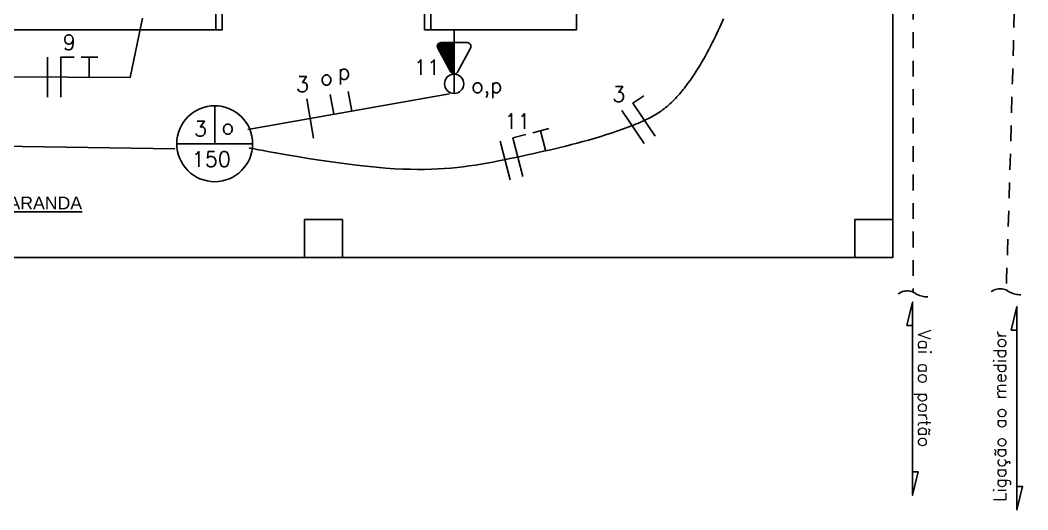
# Model space of a CAD drawing. Header units: millimetres. Extents: x 37 to 167, y 28 to 58.
# Drawn here: x 44.75 to 52.72, y 34.88 to 38.75 of the extents above; entities that cross this region are included whole.
import ezdxf

# ---------------------------------------------------------------- set-up
doc = ezdxf.new("R2010")
doc.units = ezdxf.units.MM
doc.linetypes.add('HIDDEN2', pattern=[0.1875, 0.125, -0.0625])
for name, color, linetype in [('ELE-ELETRODUTOS', 5, 'Continuous'), ('ELE-FIAÇÃO', 10, 'Continuous'), ('ELE-PONTO_ELÉTRICO', 14, 'Continuous'), ('ESQUADRIAS', 9, 'Continuous'), ('PAREDE', 8, 'Continuous'), ('PISO', 4, 'Continuous'), ('TXT_0', 7, 'Continuous')]:
    doc.layers.add(name, color=color, linetype=linetype)
doc.styles.add('ADITIVOCAD', font='RomanS')
doc.styles.get("Standard").update_dxf_attribs({"font": 'Arial'})

# ---------------------------------------------------------------- blocks, each defined once
blk = doc.blocks.new('ADCE_LINCT')
for p, q in [((0, 0), (0, 0.2499)), ((0.2499, 0), (-0.2499, 0))]:
    blk.add_line(p, q)
blk.add_circle((0, 0), 0.2499)
at = {"flags": 8}
for tag, p in [('$A', (-0.089, 0.0992)), ('$B', (0.0909, 0.096)), ('$C', (-0.0013, -0.1014))]:
    blk.add_attdef(tag, p, '', height=0.1, dxfattribs=at)
blk = doc.blocks.new('ADCE_TM-IT2')
h = blk.add_hatch()
h.set_pattern_fill('_U', color=256, scale=0.005, angle=45, style=0, pattern_type=2)
h.set_pattern_definition([(45, (14.318479, 8.071904), (-0.0035355339, 0.0035355339), [])])
h.paths.add_polyline_path([(0.0842, 0), (0.0842, -0.0869), (0.0847, -0.0907), (0.0857, -0.0945), (0.0873, -0.098), (0.0894, -0.1012), (0.092, -0.1041), (0.095, -0.1065), (0.0984, -0.1085), (0.102, -0.1098), (0.1058, -0.1106), (0.1096, -0.1108), (0.1135, -0.1104), (0.1172, -0.1094), (0.1207, -0.1079), (0.2784, -0.0226), (0.2817, -0.0204), (0.2846, -0.0178), (0.2871, -0.0148), (0.2892, -0.0114), (0.2906, -0.0078), (0.2915, -0.0039), (0.2915, 0)])
blk.add_line((0.0842, 0), (0.4189, 0))
at = {"flags": 128}
blk.add_lwpolyline([(0, 0), (0.0842, 0), (0.0842, 0.0853, -0.5575), (0.1207, 0.1079), (0.2784, 0.0226, -0.5959), (0.2784, -0.0226), (0.1207, -0.1079, -0.5789), (0.0842, -0.0853), (0.0842, 0)], format="xyb", dxfattribs=at)
blk.add_circle((0.3554, 0), 0.0635)
at = {"flags": 8}
for tag, p in [('$C', (0.1994, 0.3183)), ('$B', (0.3992, 0.1595)), ('$A', (0.1994, -0.1817))]:
    blk.add_attdef(tag, p, '', height=0.09, dxfattribs=at)
blk = doc.blocks.new('ADCE_F')
at = {"flags": 128}
blk.add_lwpolyline([(0, -0.15), (0, 0.15)], dxfattribs=at)
at = {"flags": 8}
blk.add_attdef('A', (-0.0066, 0.262), '', height=0.1, dxfattribs=at)
blk = doc.blocks.new('ADCE_R')
at = {"flags": 128}
blk.add_lwpolyline([(0, 0), (0, 0.15)], dxfattribs=at)
at = {"flags": 8}
blk.add_attdef('B', (-0.0041, 0.262), '', height=0.1, dxfattribs=at)
blk = doc.blocks.new('ADCE_FNT')
at = {"flags": 128}
for points in [[(-0.1565, -0.15), (-0.1565, 0.15)], [(-0.0575, -0.15), (-0.0575, 0.15), (0.0425, 0.15)], [(0.0965, 0.15), (0.2215, 0.15)], [(0.1565, 0), (0.1565, 0.15)]]:
    blk.add_lwpolyline(points, dxfattribs=at)
at = {"flags": 8}
blk.add_attdef('A', (-0.0374, 0.212), '', height=0.1, dxfattribs=at)
blk = doc.blocks.new('ADCE_FN')
at = {"flags": 128}
for points in [[(-0.0495, -0.15), (-0.0495, 0.15)], [(0.0495, -0.15), (0.0495, 0.15), (0.1495, 0.15)]]:
    blk.add_lwpolyline(points, dxfattribs=at)
at = {"flags": 8}
blk.add_attdef('A', (-0.043, 0.212), '', height=0.1, dxfattribs=at)

msp = doc.modelspace()

# ---------------------------------------------------------------- linework, layer by layer
at = {"flags": 128}
for points in [[(51.8052, 36.3397), (51.8052, 36.5243), (51.7603, 36.3397)], [(52.6297, 35.0668), (52.6297, 34.8822), (52.6746, 35.0668)]]:
    msp.add_lwpolyline(points, close=True, dxfattribs=at)
for points in [[(52.6297, 34.8822), (52.6297, 36.4877), (52.5848, 36.3031), (52.6297, 36.3031)], [(51.8052, 36.4457), (51.8052, 34.9974), (51.8501, 35.182), (51.8052, 35.182)]]:
    msp.add_lwpolyline(points, dxfattribs=at)
at = {"layer": 'ELE-ELETRODUTOS', "linetype": 'HIDDEN2', "flags": 128}
for points in [[(51.6083, 47.8136), (51.6091, 47.8134), (51.6114, 47.8128), (51.615, 47.8118), (51.62, 47.8105), (51.6261, 47.8088), (51.6332, 47.8069), (51.6413, 47.8046), (51.6503, 47.8021), (51.66, 47.7994), (51.6704, 47.7964), (51.6813, 47.7933), (51.6926, 47.79), (51.7043, 47.7865), (51.7161, 47.7829), (51.7281, 47.7792), (51.7401, 47.7754), (51.7519, 47.7716), (51.7636, 47.7677), (51.7749, 47.7638), (51.7859, 47.76), (51.793, 47.7574), (51.7998, 47.7548), (51.8065, 47.7522), (51.813, 47.7497), (51.8192, 47.7471), (51.8253, 47.7446), (51.8313, 47.742), (51.8371, 47.7395), (51.8427, 47.7369), (51.8483, 47.7344), (51.8537, 47.7318), (51.859, 47.7292), (51.8643, 47.7267), (51.8695, 47.7241), (51.8747, 47.7215), (51.8798, 47.7189), (51.8849, 47.7163), (51.8899, 47.7136), (51.895, 47.7109), (51.9001, 47.7082), (51.9131, 47.7013), (51.9262, 47.6942), (51.9395, 47.687), (51.9529, 47.6796), (51.9665, 47.6721), (51.9801, 47.6644), (51.9938, 47.6565), (52.0075, 47.6485), (52.0213, 47.6403), (52.035, 47.632), (52.0488, 47.6235), (52.0626, 47.6149), (52.0763, 47.6062), (52.0899, 47.5973), (52.1034, 47.5883), (52.1169, 47.5791), (52.1302, 47.5698), (52.1434, 47.5603), (52.1564, 47.5507), (52.1693, 47.541), (52.1693, 47.541), (52.1747, 47.5368), (52.1801, 47.5326), (52.1854, 47.5284), (52.1908, 47.5241), (52.196, 47.5198), (52.2013, 47.5154), (52.2065, 47.5111), (52.2116, 47.5067), (52.2168, 47.5022), (52.2219, 47.4978), (52.2269, 47.4932), (52.2319, 47.4887), (52.2368, 47.4841), (52.2417, 47.4795), (52.2466, 47.4748), (52.2514, 47.4701), (52.2562, 47.4653), (52.2609, 47.4605), (52.2656, 47.4556), (52.2703, 47.4507), (52.2769, 47.4435), (52.2835, 47.4362), (52.2899, 47.4288), (52.2962, 47.4213), (52.3025, 47.4136), (52.3086, 47.4059), (52.3146, 47.3981), (52.3205, 47.3902), (52.3263, 47.3823), (52.3319, 47.3742), (52.3375, 47.366), (52.3429, 47.3578), (52.3483, 47.3495), (52.3534, 47.3411), (52.3585, 47.3326), (52.3635, 47.3241), (52.3683, 47.3155), (52.373, 47.3068), (52.3775, 47.298), (52.3819, 47.2892), (52.3819, 47.2892), (52.3854, 47.2821), (52.3888, 47.2749), (52.392, 47.2677), (52.3952, 47.2605), (52.3984, 47.2532), (52.4014, 47.2459), (52.4044, 47.2385), (52.4072, 47.2311), (52.41, 47.2237), (52.4127, 47.2163), (52.4154, 47.2088), (52.4179, 47.2013), (52.4204, 47.1938), (52.4228, 47.1863), (52.4252, 47.1787), (52.4274, 47.1711), (52.4296, 47.1635), (52.4318, 47.1559), (52.4338, 47.1483), (52.4358, 47.1406), (52.4377, 47.1331), (52.4395, 47.1255), (52.4413, 47.1179), (52.443, 47.1103), (52.4447, 47.1027), (52.4463, 47.095), (52.4479, 47.0874), (52.4494, 47.0797), (52.4509, 47.0721), (52.4523, 47.0644), (52.4537, 47.0567), (52.4551, 47.049), (52.4564, 47.0414), (52.4577, 47.0337), (52.459, 47.026), (52.4602, 47.0183), (52.4615, 47.0105), (52.4627, 47.0028), (52.4639, 46.9951), (52.4651, 46.9874), (52.4658, 46.9828), (52.4665, 46.9781), (52.4672, 46.9735), (52.468, 46.9688), (52.4687, 46.9642), (52.4694, 46.9595), (52.4701, 46.9549), (52.4707, 46.9502), (52.4714, 46.9456), (52.4721, 46.9409), (52.4728, 46.9363), (52.4735, 46.9316), (52.4742, 46.927), (52.4748, 46.9223), (52.4755, 46.9177), (52.4762, 46.913), (52.4768, 46.9083), (52.4775, 46.9037), (52.4781, 46.899), (52.4788, 46.8944), (52.4813, 46.8758), (52.4837, 46.8573), (52.4861, 46.8387), (52.4884, 46.8201), (52.4906, 46.8015), (52.4928, 46.7829), (52.495, 46.7643), (52.4971, 46.7457), (52.4991, 46.7271), (52.5011, 46.7085), (52.503, 46.6899), (52.505, 46.6712), (52.5068, 46.6526), (52.5087, 46.634), (52.5105, 46.6153), (52.5123, 46.5967), (52.5141, 46.578), (52.5158, 46.5594), (52.5176, 46.5407), (52.5193, 46.5221), (52.5193, 46.5221), (52.5202, 46.5126), (52.5211, 46.5032), (52.5219, 46.4937), (52.5228, 46.4843), (52.5236, 46.4748), (52.5245, 46.4654), (52.5253, 46.4559), (52.5261, 46.4465), (52.5269, 46.437), (52.5277, 46.4275), (52.5284, 46.4181), (52.5292, 46.4086), (52.5299, 46.3992), (52.5306, 46.3897), (52.5313, 46.3802), (52.5319, 46.3708), (52.5325, 46.3613), (52.5331, 46.3518), (52.5337, 46.3424), (52.5342, 46.3329), (52.5342, 46.3328), (52.5342, 46.3327), (52.5342, 46.3327), (52.5342, 46.3326), (52.5342, 46.3325), (52.5342, 46.3324), (52.5342, 46.3324), (52.5342, 46.3323), (52.5342, 46.3322), (52.5342, 46.3321), (52.5342, 46.3321), (52.5342, 46.332), (52.5342, 46.3319), (52.5343, 46.3318), (52.5343, 46.3318), (52.5343, 46.3317), (52.5343, 46.3316), (52.5343, 46.3315), (52.5343, 46.3315), (52.5343, 46.3314), (52.535, 46.3182), (52.5356, 46.305), (52.5363, 46.2918), (52.537, 46.2786), (52.5376, 46.2654), (52.5383, 46.2521), (52.5389, 46.2389), (52.5395, 46.2257), (52.5401, 46.2125), (52.5407, 46.1993), (52.5413, 46.1861), (52.5419, 46.1729), (52.5425, 46.1597), (52.5431, 46.1465), (52.5437, 46.1333), (52.5443, 46.1201), (52.5449, 46.107), (52.5455, 46.0938), (52.546, 46.0807), (52.5466, 46.0676), (52.5567, 45.8388), (52.5665, 45.6146), (52.5762, 45.3942), (52.5855, 45.1767), (52.5944, 44.9613), (52.603, 44.7471), (52.6111, 44.5333), (52.6187, 44.319), (52.6258, 44.1035), (52.6323, 43.8858), (52.6382, 43.6652), (52.6434, 43.4407), (52.6479, 43.2115), (52.6516, 42.9769), (52.6545, 42.7358), (52.6565, 42.4876), (52.6576, 42.2313), (52.6578, 41.9662), (52.657, 41.6913), (52.6551, 41.4059), (52.652, 41.1015), (52.648, 40.7878), (52.643, 40.4675), (52.6373, 40.1433), (52.6309, 39.8178), (52.624, 39.4937), (52.6168, 39.1738), (52.6092, 38.8608), (52.6016, 38.5573), (52.5939, 38.266), (52.5864, 37.9897), (52.5791, 37.731), (52.5722, 37.4927), (52.5658, 37.2773), (52.56, 37.0877), (52.555, 36.9266), (52.5509, 36.7965), (52.5478, 36.7003), (52.5458, 36.6406), (52.5451, 36.6201)], [(51.5887, 43.0978), (51.7501, 42.8233), (51.8097, 42.7044), (51.8097, 36.6029)]]:
    msp.add_lwpolyline(points, dxfattribs=at)
at = {"layer": 'ELE-ELETRODUTOS', "flags": 128}
for points in [[(46.5616, 37.7421), (46.5665, 37.7411), (46.5809, 37.7383), (46.604, 37.7338), (46.6352, 37.7277), (46.6739, 37.7204), (46.7195, 37.7119), (46.7713, 37.7025), (46.8285, 37.6924), (46.8907, 37.6816), (46.9572, 37.6705), (47.0272, 37.6591), (47.1003, 37.6477), (47.1756, 37.6365), (47.2526, 37.6256), (47.3307, 37.6153), (47.4091, 37.6056), (47.4873, 37.5969), (47.5646, 37.5892), (47.6403, 37.5828), (47.7138, 37.5778), (47.7752, 37.5748), (47.8347, 37.5729), (47.8922, 37.5722), (47.9481, 37.5725), (48.0023, 37.5738), (48.0551, 37.5761), (48.1066, 37.5792), (48.1568, 37.5832), (48.206, 37.588), (48.2543, 37.5935), (48.3018, 37.5997), (48.3486, 37.6065), (48.3949, 37.6139), (48.4408, 37.6219), (48.4865, 37.6303), (48.532, 37.6391), (48.5775, 37.6483), (48.6232, 37.6578), (48.6691, 37.6675), (48.7155, 37.6775), (48.7581, 37.6867), (48.8011, 37.696), (48.8445, 37.7055), (48.8883, 37.7153), (48.9323, 37.7253), (48.9765, 37.7355), (49.021, 37.746), (49.0656, 37.7569), (49.1103, 37.7681), (49.1551, 37.7796), (49.1999, 37.7916), (49.2448, 37.804), (49.2896, 37.8169), (49.3343, 37.8302), (49.3789, 37.8441), (49.4233, 37.8585), (49.4675, 37.8735), (49.5115, 37.8891), (49.5551, 37.9053), (49.5985, 37.9222), (49.5985, 37.9222), (49.61, 37.9268), (49.6215, 37.9315), (49.633, 37.9362), (49.6444, 37.9411), (49.6557, 37.9459), (49.667, 37.9509), (49.6783, 37.956), (49.6895, 37.9611), (49.7006, 37.9664), (49.7116, 37.9718), (49.7226, 37.9773), (49.7335, 37.9829), (49.7442, 37.9886), (49.7549, 37.9945), (49.7655, 38.0006), (49.776, 38.0068), (49.7863, 38.0131), (49.7966, 38.0196), (49.8067, 38.0263), (49.8167, 38.0332), (49.8167, 38.0332), (49.829, 38.042), (49.8411, 38.0511), (49.853, 38.0605), (49.8647, 38.0702), (49.8762, 38.0801), (49.8876, 38.0903), (49.8987, 38.1007), (49.9097, 38.1113), (49.9205, 38.1221), (49.9311, 38.1332), (49.9416, 38.1444), (49.952, 38.1558), (49.9622, 38.1674), (49.9722, 38.1792), (49.9821, 38.1911), (49.9919, 38.2031), (50.0015, 38.2153), (50.0111, 38.2276), (50.0205, 38.2401), (50.0298, 38.2526), (50.0466, 38.2759), (50.0631, 38.2995), (50.0792, 38.3234), (50.095, 38.3475), (50.1104, 38.3718), (50.1255, 38.3963), (50.1402, 38.421), (50.1546, 38.4459), (50.1687, 38.4708), (50.1824, 38.4958), (50.1959, 38.5209), (50.209, 38.546), (50.2217, 38.5711), (50.2342, 38.5961), (50.2463, 38.6212), (50.2582, 38.6461), (50.2697, 38.671), (50.281, 38.6957), (50.2919, 38.7202), (50.3025, 38.7446), (50.3025, 38.7446), (50.3101, 38.7623)], [(46.5502, 37.8884), (48.1449, 38.1694)], [(41.6694, 37.8009), (45.9741, 37.7353)]]:
    msp.add_lwpolyline(points, dxfattribs=at)
at = {"layer": 'ELE-ELETRODUTOS', "linetype": 'HIDDEN2'}
for centre, radius, start, end in [((51.7631, 36.4876), 0.1244, 68.0055, 147.2526), ((51.923, 36.7537), 0.1886, 233.0745, 287.8227), ((52.4985, 36.5047), 0.1244, 68.0055, 147.2526), ((52.6584, 36.7708), 0.1886, 233.0745, 287.8227)]:
    msp.add_arc(centre, radius, start, end, dxfattribs=at)
at = {"layer": 'ELE-FIAÇÃO', "flags": 128}
msp.add_lwpolyline([(45.7178, 38.766), (45.6221, 38.2987), (44.6435, 38.304)], dxfattribs=at)
at = {"layer": 'ESQUADRIAS', "flags": 128}
for points in [[(46.2985, 38.8251), (46.3485, 38.8251), (46.3485, 38.6751), (46.2985, 38.6751)], [(47.9985, 38.8251), (47.9485, 38.8251), (47.9485, 38.6751), (47.9985, 38.6751)]]:
    msp.add_lwpolyline(points, dxfattribs=at)
at = {"layer": 'PAREDE'}
for p, q in [((49.1485, 43.2751), (49.1485, 38.6751)), ((46.2985, 38.8251), (46.2985, 38.6751)), ((47.9985, 38.8251), (47.9985, 38.6751)), ((43.3985, 38.6751), (46.2985, 38.6751)), ((47.9985, 38.6751), (49.1485, 38.6751))]:
    msp.add_line(p, q, dxfattribs=at)
at = {"layer": 'PAREDE', "flags": 128}
for points in [[(46.9985, 37.1751), (47.2985, 37.1751), (47.2985, 36.8751), (46.9985, 36.8751)], [(51.6485, 37.1751), (51.3485, 37.1751), (51.3485, 36.8751), (51.6485, 36.8751)]]:
    msp.add_lwpolyline(points, close=True, dxfattribs=at)
at = {"layer": 'PISO'}
for p, q in [((51.6485, 46.3751), (51.6485, 37.1751)), ((38.7485, 36.8751), (51.3485, 36.8751))]:
    msp.add_line(p, q, dxfattribs=at)

# ---------------------------------------------------------------- block references
at = {"layer": 'ELE-FIAÇÃO'}
ref = msp.add_blockref('ADCE_FNT', (45.1328, 38.3014), dxfattribs=dict(at, xscale=1.05, yscale=1.05, zscale=1.05))
ref.add_attrib('A', '9', (45.0881, 38.5164), dxfattribs={"layer": 'TXT_0', "height": 0.12, "style": 'ADITIVOCAD'})
ref = msp.add_blockref('ADCE_R', (47.2298, 38.0081), dxfattribs=dict(at, xscale=1.05, yscale=1.05, zscale=1.05, rotation=9.9924))
ref.add_attrib('B', 'o', (47.1236, 38.2383), dxfattribs={"layer": 'TXT_0', "height": 0.12, "style": 'ADITIVOCAD'})
ref = msp.add_blockref('ADCE_R', (47.3723, 38.0332), dxfattribs=dict(at, xscale=1.05, yscale=1.05, zscale=1.05, rotation=9.9924))
ref.add_attrib('B', 'p', (47.2632, 38.2834), dxfattribs={"layer": 'TXT_0', "height": 0.12, "style": 'ADITIVOCAD'})
ref = msp.add_blockref('ADCE_F', (47.0439, 37.9754), dxfattribs=dict(at, xscale=1.05, yscale=1.05, zscale=1.05, rotation=9.9924))
ref.add_attrib('A', '3', (46.9322, 38.1851), dxfattribs={"layer": 'TXT_0', "height": 0.12, "style": 'ADITIVOCAD'})
ref = msp.add_blockref('ADCE_FN', (49.6391, 37.9366), dxfattribs=dict(at, xscale=1.05, yscale=1.05, zscale=1.05, rotation=33.8837))
ref.add_attrib('A', '3', (49.4317, 38.107), dxfattribs={"layer": 'TXT_0', "height": 0.12, "style": 'ADITIVOCAD'})
ref = msp.add_blockref('ADCE_FNT', (48.7444, 37.6842), dxfattribs=dict(at, xscale=1.05, yscale=1.05, zscale=1.05, rotation=14.3641))
ref.add_attrib('A', '11', (48.5797, 37.8931), dxfattribs={"layer": 'TXT_0', "height": 0.12, "style": 'ADITIVOCAD'})
at = {"layer": 'ELE-PONTO_ELÉTRICO'}
ref = msp.add_blockref('ADCE_TM-IT2', (48.1818, 38.6751), dxfattribs=dict(at, xscale=1.2, yscale=1.2, zscale=1.2, rotation=270))
ref.add_attrib('$B', 'o,p', (48.3171, 38.176), dxfattribs={"layer": 'TXT_0', "height": 0.12, "style": 'ADITIVOCAD'})
ref.add_attrib('$A', '11', (47.8632, 38.3182), dxfattribs={"layer": 'TXT_0', "height": 0.12, "style": 'ADITIVOCAD'})
ref = msp.add_blockref('ADCE_LINCT', (46.2894, 37.7751), dxfattribs=dict(at, xscale=1.2, yscale=1.2, zscale=1.2))
ref.add_attrib('$A', '3', (46.1254, 37.8341), dxfattribs={"layer": 'TXT_0', "height": 0.12, "style": 'ADITIVOCAD'})
ref.add_attrib('$B', 'o', (46.3442, 37.8502), dxfattribs={"layer": 'TXT_0', "height": 0.12, "style": 'ADITIVOCAD'})
ref.add_attrib('$C', '150', (46.1078, 37.5934), dxfattribs={"layer": 'TXT_0', "height": 0.12, "style": 'ADITIVOCAD'})

# ---------------------------------------------------------------- texts
msp.add_text('%%UVARANDA', height=0.1).set_placement((44.5662, 37.2567))
at = {"style": 'ADITIVOCAD'}
for s, rotation, p in [('Vai ao portão', 270, (51.8495, 36.3035)), ('Ligação ao medidor', 90, (52.5455, 34.9464))]:
    msp.add_text(s, height=0.1, rotation=rotation, dxfattribs=at).set_placement(p)

doc.saveas('drawing.dxf')
